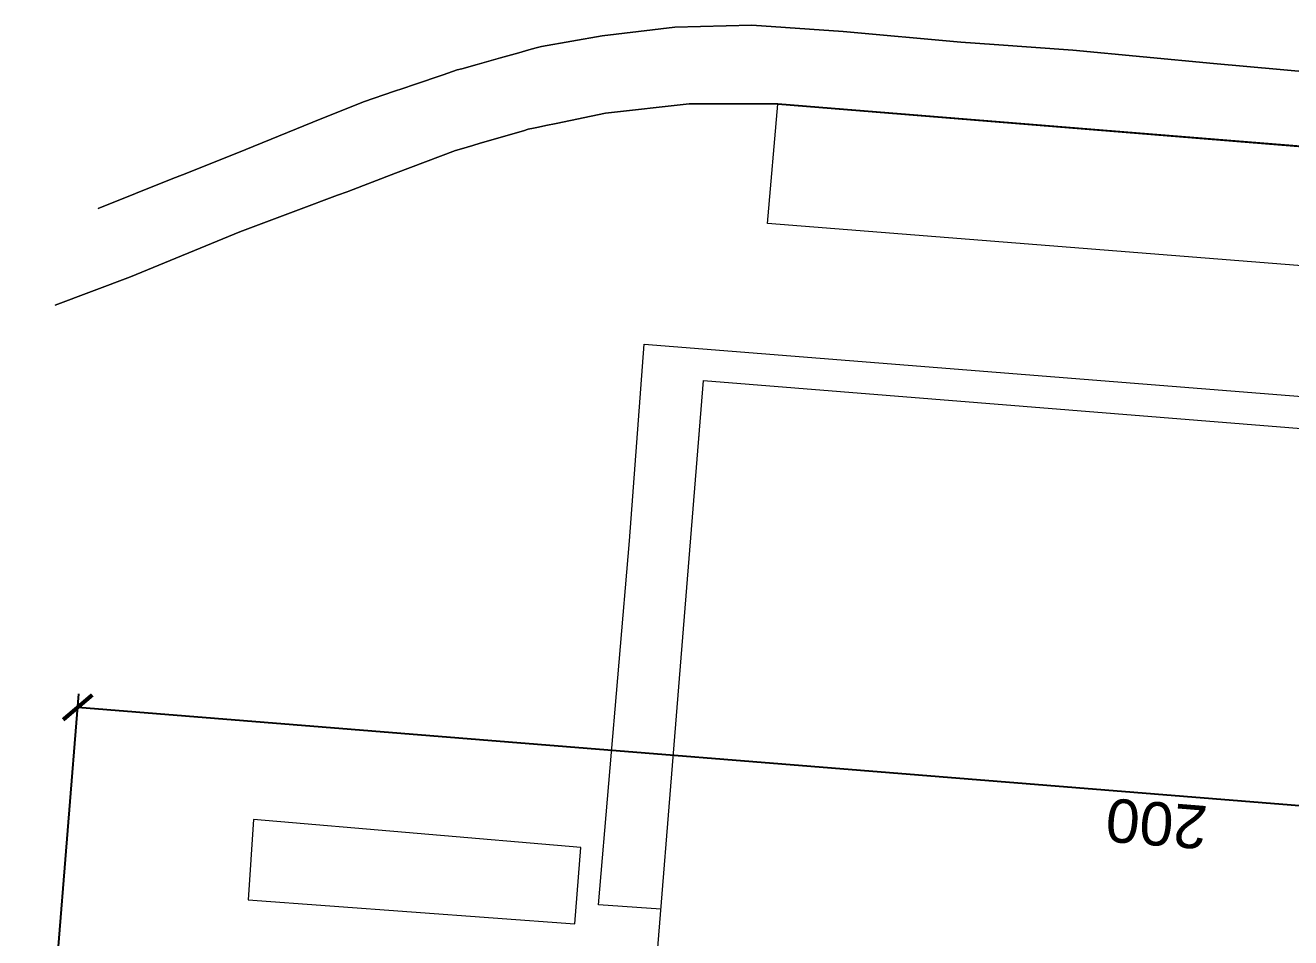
# Model space of a CAD drawing. Header units: metres. Extents: x 286532 to 329498, y 7396783 to 7466136.
# Drawn here: x 329048.1 to 329164.8, y 7397007.6 to 7397091.7 of the extents above; entities that cross this region are included whole.
import ezdxf

# ---------------------------------------------------------------- set-up
doc = ezdxf.new("R2010")
doc.units = ezdxf.units.M
doc.header["$LTSCALE"] = 10
doc.layers.get('0').update_dxf_attribs({"color": 255})
for name, color, linetype, lineweight in [('_AUX-PLATAFORMA COTAS', 1, 'Continuous', 25), ('ARQ-CXO-PNL-VIS', 253, 'Continuous', 9), ('ARQ-GEN', 1, 'Continuous', 5), ('ARQ-TLV-VIS', 1, 'Continuous', 5)]:
    doc.layers.add(name, color=color, linetype=linetype, lineweight=lineweight)
doc.styles.get("Standard").update_dxf_attribs({"font": 'arial.ttf'})
doc.dimstyles.new('ISO-25', dxfattribs={"dimtxt": 2.5, "dimasz": 2.5, "dimexe": 1.25, "dimexo": 0.625, "dimtad": 1, "dimtxsty": 'Standard', "dimcen": 2.5, "dimadec": 0, "dimazin": 0, "dimtfac": 1, "dimtmove": 0, "dimatfit": 3, "dimfxl": 1, "dimarcsym": 0})

# ---------------------------------------------------------------- blocks, each defined once
blk = doc.blocks.new('estação_barra-funda')
at = {"layer": 'ARQ-CXO-PNL-VIS', "flags": 128}
for points in [[(329110.25, 7397053.86), (329110.25, 7397053.86), (329110.25, 7397053.86), (329110.25, 7397053.86), (329110.25, 7397053.85), (329110.25, 7397053.84), (329110.24, 7397053.83), (329110.24, 7397053.82), (329110.24, 7397053.81), (329110.24, 7397053.8), (329110.24, 7397053.79), (329110.24, 7397053.78), (329110.24, 7397053.77)], [(329110.24, 7397053.77), (329110.24, 7397053.77), (329110.24, 7397053.76), (329110.24, 7397053.76), (329110.24, 7397053.75), (329110.24, 7397053.75)]]:
    blk.add_lwpolyline(points, dxfattribs=at)
at = {"layer": 'ARQ-GEN'}
for p, q in [((329116.55, 7397073.41), (329117.51, 7397084.4)), ((329117.51, 7397084.4), (329262.73, 7397072.58)), ((329261.98, 7397061.87), (329116.55, 7397073.41)), ((329103.85, 7397044.14), (329105.18, 7397062.27)), ((329105.18, 7397062.27), (329261.17, 7397049.83)), ((329100.98, 7397010.58), (329103.85, 7397044.14)), ((329069.16, 7397018.46), (329068.67, 7397011.04)), ((329099.34, 7397015.88), (329069.16, 7397018.46)), ((329098.8, 7397008.84), (329099.34, 7397015.88)), ((329068.67, 7397011.04), (329098.8, 7397008.84)), ((329106.74, 7397010.18), (329100.98, 7397010.58))]:
    blk.add_line(p, q, dxfattribs=at)
blk.add_lwpolyline([(329110.65, 7397058.92), (329285.95, 7397044.84), (329271.91, 7396870.03), (329096.59, 7396884.11), (329110.65, 7397058.92)], dxfattribs=at)
at = {"layer": 'ARQ-TLV-VIS'}
for p, q in [((329101.33, 7397090.71), (329108.03, 7397091.49)), ((329108.03, 7397091.49), (329101.33, 7397090.71)), ((329108.03, 7397091.49), (329115.12, 7397091.67)), ((329115.12, 7397091.67), (329108.03, 7397091.49)), ((329115.12, 7397091.67), (329123.53, 7397091.1)), ((329123.53, 7397091.1), (329115.12, 7397091.67)), ((329095.72, 7397089.73), (329101.33, 7397090.71)), ((329101.33, 7397090.71), (329095.72, 7397089.73)), ((329123.53, 7397091.1), (329134.39, 7397090.1)), ((329134.39, 7397090.1), (329123.53, 7397091.1)), ((329134.39, 7397090.1), (329137.47, 7397089.89)), ((329137.47, 7397089.89), (329134.39, 7397090.1)), ((329091.95, 7397088.67), (329092.61, 7397088.85)), ((329092.61, 7397088.85), (329091.95, 7397088.67)), ((329092.61, 7397088.85), (329093.64, 7397089.14)), ((329093.64, 7397089.14), (329092.61, 7397088.85)), ((329093.64, 7397089.14), (329094.55, 7397089.4)), ((329094.55, 7397089.4), (329093.64, 7397089.14)), ((329094.55, 7397089.4), (329095.22, 7397089.59)), ((329095.22, 7397089.59), (329094.55, 7397089.4)), ((329095.22, 7397089.59), (329095.72, 7397089.73)), ((329095.72, 7397089.73), (329095.22, 7397089.59)), ((329137.47, 7397089.89), (329144.72, 7397089.37)), ((329144.72, 7397089.37), (329137.47, 7397089.89)), ((329144.72, 7397089.37), (329157.68, 7397088.14)), ((329157.68, 7397088.14), (329144.72, 7397089.37)), ((329087.94, 7397087.55), (329088.37, 7397087.67)), ((329088.37, 7397087.67), (329087.94, 7397087.55)), ((329088.37, 7397087.67), (329089.8, 7397088.07)), ((329089.8, 7397088.07), (329088.37, 7397087.67)), ((329089.8, 7397088.07), (329091.95, 7397088.67)), ((329091.95, 7397088.67), (329089.8, 7397088.07)), ((329157.68, 7397088.14), (329166.9, 7397087.32)), ((329166.9, 7397087.32), (329157.68, 7397088.14)), ((329084.02, 7397086.22), (329086.66, 7397087.11)), ((329086.66, 7397087.11), (329084.02, 7397086.22)), ((329086.66, 7397087.11), (329087.94, 7397087.55)), ((329087.94, 7397087.55), (329086.66, 7397087.11)), ((329079.32, 7397084.62), (329082.18, 7397085.59)), ((329082.18, 7397085.59), (329079.32, 7397084.62)), ((329082.18, 7397085.59), (329082.93, 7397085.85)), ((329082.93, 7397085.85), (329082.18, 7397085.59)), ((329082.93, 7397085.85), (329084.02, 7397086.22)), ((329084.02, 7397086.22), (329082.93, 7397085.85)), ((329074.64, 7397082.73), (329079.32, 7397084.62)), ((329079.32, 7397084.62), (329074.64, 7397082.73)), ((329109.33, 7397084.42), (329101.64, 7397083.58)), ((329101.64, 7397083.58), (329109.33, 7397084.42)), ((329117.52, 7397084.43), (329109.33, 7397084.42)), ((329109.33, 7397084.42), (329117.52, 7397084.43)), ((329122.44, 7397084.04), (329117.52, 7397084.43)), ((329117.52, 7397084.43), (329122.44, 7397084.04)), ((329101.64, 7397083.58), (329097.07, 7397082.62)), ((329097.07, 7397082.62), (329101.64, 7397083.58)), ((329166.12, 7397080.51), (329122.44, 7397084.04)), ((329122.44, 7397084.04), (329166.12, 7397080.51)), ((329067.64, 7397079.89), (329074.64, 7397082.73)), ((329074.64, 7397082.73), (329067.64, 7397079.89)), ((329094.07, 7397081.95), (329090.07, 7397080.79)), ((329090.07, 7397080.79), (329094.07, 7397081.95)), ((329094.51, 7397082.08), (329094.07, 7397081.95)), ((329094.07, 7397081.95), (329094.51, 7397082.08)), ((329095, 7397082.18), (329094.51, 7397082.08)), ((329094.51, 7397082.08), (329095, 7397082.18)), ((329095.29, 7397082.24), (329095, 7397082.18)), ((329095, 7397082.18), (329095.29, 7397082.24)), ((329095.74, 7397082.34), (329095.29, 7397082.24)), ((329095.29, 7397082.24), (329095.74, 7397082.34)), ((329096.13, 7397082.42), (329095.74, 7397082.34)), ((329095.74, 7397082.34), (329096.13, 7397082.42)), ((329097.07, 7397082.62), (329096.13, 7397082.42)), ((329096.13, 7397082.42), (329097.07, 7397082.62)), ((329090.07, 7397080.79), (329089.4, 7397080.6)), ((329089.4, 7397080.6), (329090.07, 7397080.79)), ((329062.63, 7397077.88), (329067.64, 7397079.89)), ((329067.64, 7397079.89), (329062.63, 7397077.88)), ((329087.79, 7397080.13), (329082.27, 7397078.03)), ((329082.27, 7397078.03), (329087.79, 7397080.13)), ((329088.34, 7397080.29), (329087.79, 7397080.13)), ((329087.79, 7397080.13), (329088.34, 7397080.29)), ((329089.4, 7397080.6), (329088.34, 7397080.29)), ((329088.34, 7397080.29), (329089.4, 7397080.6)), ((329054.87, 7397074.77), (329061.75, 7397077.53)), ((329061.75, 7397077.53), (329054.87, 7397074.77)), ((329061.75, 7397077.53), (329062.63, 7397077.88)), ((329062.63, 7397077.88), (329061.75, 7397077.53)), ((329082.27, 7397078.03), (329077.96, 7397076.39)), ((329077.96, 7397076.39), (329082.27, 7397078.03)), ((329076.93, 7397076), (329075.19, 7397075.35)), ((329075.19, 7397075.35), (329076.93, 7397076)), ((329077.8, 7397076.33), (329076.93, 7397076)), ((329076.93, 7397076), (329077.8, 7397076.33)), ((329077.96, 7397076.39), (329077.8, 7397076.33)), ((329077.8, 7397076.33), (329077.96, 7397076.39)), ((329075.06, 7397075.3), (329067.92, 7397072.62)), ((329067.92, 7397072.62), (329075.06, 7397075.3)), ((329075.19, 7397075.35), (329075.06, 7397075.3)), ((329075.06, 7397075.3), (329075.19, 7397075.35)), ((329067.92, 7397072.62), (329057.83, 7397068.47)), ((329057.83, 7397068.47), (329067.92, 7397072.62)), ((329057.83, 7397068.47), (329050.88, 7397065.87)), ((329050.88, 7397065.87), (329057.83, 7397068.47))]:
    blk.add_line(p, q, dxfattribs=at)
blk = doc.blocks.new('_ArchTick')
at = {"color": 0, "linetype": 'ByBlock', "const_width": 0.15}
blk.add_lwpolyline([(-0.5, -0.5), (0.5, 0.5)], dxfattribs=at)
blk = doc.blocks.new('*D182')
at = {"layer": '_AUX-PLATAFORMA COTAS', "color": 0, "lineweight": -2, "ltscale": 0.05, "transparency": 16777216}
for p, q in [((329048.54, 7396973.96), (329053.07, 7397030.04)), ((329252.32, 7397012.69), (329052.97, 7397028.79)), ((329247.89, 7396957.86), (329252.42, 7397013.94))]:
    blk.add_line(p, q, dxfattribs=at)
at = {"layer": 'Defpoints', "color": 0, "ltscale": 0.05, "transparency": 16777216}
for p in [(329052.97, 7397028.79), (329048.14, 7396968.97), (329247.49, 7396952.88)]:
    blk.add_point(p, dxfattribs=at)
at = {"layer": '_AUX-PLATAFORMA COTAS', "color": 0, "lineweight": -2, "ltscale": 0.05, "transparency": 16777216, "xscale": 2.5, "yscale": 2.5, "zscale": 2.5}
for p, rotation in [((329052.97, 7397028.79), 175.38360220643), ((329252.32, 7397012.69), 355.3836022064301)]:
    blk.add_blockref('_ArchTick', p, dxfattribs=dict(at, rotation=rotation))
at = {"layer": '_AUX-PLATAFORMA COTAS', "color": 0, "ltscale": 0.05, "transparency": 16777216, "insert": (329152.43, 7397018.08), "char_height": 4, "attachment_point": 5, "rotation": 175.3836}
blk.add_mtext('200', dxfattribs=at)

msp = doc.modelspace()

# ---------------------------------------------------------------- block references
msp.add_blockref('estação_barra-funda', (0, 0))

# ---------------------------------------------------------------- dimensions: what is measured, and where the dimension line sits
at = {"layer": '_AUX-PLATAFORMA COTAS', "ltscale": 0.05}
dim = msp.add_aligned_dim(p1=(329247.488, 7396952.877), p2=(329048.138, 7396968.974), distance=-60.01, dimstyle='ISO-25', override={"dimtxt": 4, "dimexo": 5, "dimtad": 4, "dimblk1": 'ArchTick', "dimblk2": 'ArchTick', "dimsah": 1}, dxfattribs=at)
dim.commit()
dim.dimension.update_dxf_attribs({"geometry": '*D182', "text_midpoint": (329152.428, 7397018.082)})

doc.saveas('drawing.dxf')
